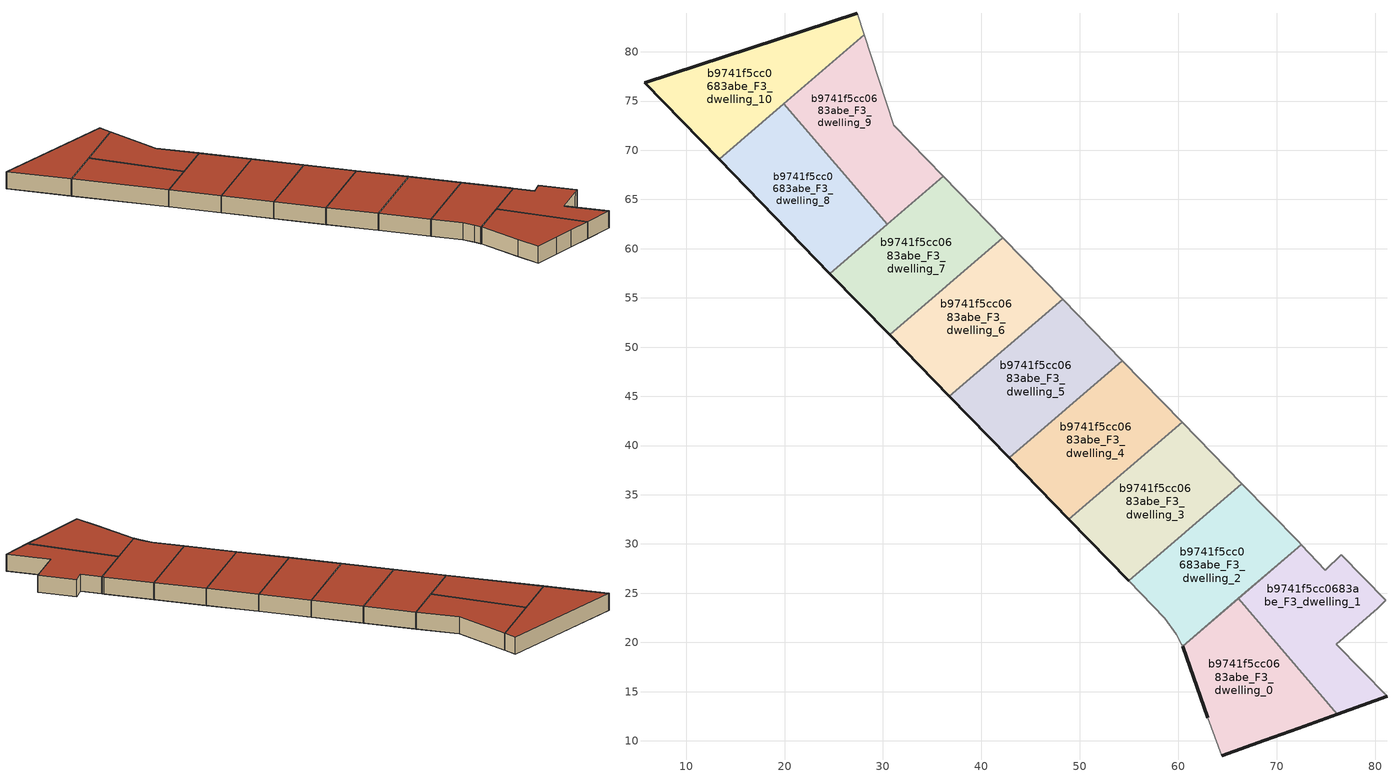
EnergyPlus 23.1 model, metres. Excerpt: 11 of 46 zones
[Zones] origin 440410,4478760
b9741f5cc0683abe_F3_dwelling_0
 floor to b9741f5cc0683abe_F2_dwelling_0 (EU_floor_Construction): 76.18,12.71 66.1,24.46 60.44,19.6 63,12.35 64.43,8.47 68.77,10.06 72.22,11.29 z9
 wall outside (EU_wall_Construction): 63,12.35 60.44,19.6 / 76.18,12.71 72.22,11.29 68.77,10.06 64.43,8.47 z9:12
 wall adiabatic (EU_wall_Construction): 64.43,8.47 63,12.35 / 60.44,19.6 66.1,24.46 z9:12
 wall to b9741f5cc0683abe_F3_dwelling_1 (EU_wall_Construction): 66.1,24.46 76.18,12.71 z9:12
 roof outside (EU_roof_Construction): 66.1,24.46 76.18,12.71 72.22,11.29 68.77,10.06 64.43,8.47 63,12.35 60.44,19.6 z12
b9741f5cc0683abe_F3_dwelling_1
 floor to b9741f5cc0683abe_F2_dwelling_1 (EU_floor_Construction): 81.21,14.53 76.05,19.84 80.25,23.46 80.77,23.97 81.09,24.26 76.55,28.93 74.96,27.35 72.49,29.94 66.1,24.46 76.18,12.71 z9
 wall outside (EU_wall_Construction): 81.21,14.53 76.18,12.71 z9:12
 wall adiabatic (EU_wall_Construction): 66.1,24.46 72.49,29.94 74.96,27.35 76.55,28.93 81.09,24.26 80.77,23.97 80.25,23.46 76.05,19.84 81.21,14.53 z9:12
 roof outside (EU_roof_Construction): 76.55,28.93 81.09,24.26 80.77,23.97 80.25,23.46 76.05,19.84 81.21,14.53 76.18,12.71 66.1,24.46 72.49,29.94 74.96,27.35 z12
b9741f5cc0683abe_F3_dwelling_10
 floor to b9741f5cc0683abe_F2_dwelling_10 (EU_floor_Construction): 28.11,81.73 27.4,83.93 5.78,76.86 13.35,69.07 z9
 wall outside (EU_wall_Construction): 13.35,69.07 5.78,76.86 27.4,83.93 z9:12
 wall adiabatic (EU_wall_Construction): 27.4,83.93 28.11,81.73 z9:12
 wall to b9741f5cc0683abe_F3_dwelling_9 (EU_wall_Construction): 28.11,81.73 19.93,74.71 z9:12
 wall to b9741f5cc0683abe_F3_dwelling_8 (EU_wall_Construction): 19.93,74.71 13.35,69.07 z9:12
 roof outside (EU_roof_Construction): 27.4,83.93 28.11,81.73 13.35,69.07 5.78,76.86 z12
b9741f5cc0683abe_F3_dwelling_2
 floor to b9741f5cc0683abe_F2_dwelling_2 (EU_floor_Construction): 72.49,29.94 72.22,30.23 66.47,36.14 54.96,26.26 58.65,22.46 59.8,20.82 60.37,19.79 60.44,19.6 z9
 wall adiabatic (EU_wall_Construction): 66.47,36.14 72.22,30.23 72.49,29.94 60.44,19.6 60.37,19.79 59.8,20.82 58.65,22.46 54.96,26.26 z9:12
 wall to b9741f5cc0683abe_F3_dwelling_3 (EU_wall_Construction): 54.96,26.26 66.47,36.14 z9:12
 roof outside (EU_roof_Construction): 72.22,30.23 72.49,29.94 60.44,19.6 60.37,19.79 59.8,20.82 58.65,22.46 54.96,26.26 66.47,36.14 z12
b9741f5cc0683abe_F3_dwelling_3
 floor to b9741f5cc0683abe_F2_dwelling_3 (EU_floor_Construction): 66.47,36.14 60.4,42.38 48.89,32.51 54.96,26.26 z9
 wall outside (EU_wall_Construction): 54.96,26.26 48.89,32.51 z9:12
 wall to b9741f5cc0683abe_F3_dwelling_4 (EU_wall_Construction): 48.89,32.51 60.4,42.38 z9:12
 wall adiabatic (EU_wall_Construction): 60.4,42.38 66.47,36.14 z9:12
 roof outside (EU_roof_Construction): 60.4,42.38 66.47,36.14 54.96,26.26 48.89,32.51 z12
b9741f5cc0683abe_F3_dwelling_4
 floor to b9741f5cc0683abe_F2_dwelling_4 (EU_floor_Construction): 60.4,42.38 54.33,48.62 42.82,38.75 48.89,32.51 z9
 wall outside (EU_wall_Construction): 48.89,32.51 42.82,38.75 z9:12
 wall to b9741f5cc0683abe_F3_dwelling_5 (EU_wall_Construction): 42.82,38.75 54.33,48.62 z9:12
 wall adiabatic (EU_wall_Construction): 54.33,48.62 60.4,42.38 z9:12
 roof outside (EU_roof_Construction): 54.33,48.62 60.4,42.38 48.89,32.51 42.82,38.75 z12
b9741f5cc0683abe_F3_dwelling_5
 floor to b9741f5cc0683abe_F2_dwelling_5 (EU_floor_Construction): 54.33,48.62 48.26,54.87 36.75,44.99 42.82,38.75 z9
 wall outside (EU_wall_Construction): 42.82,38.75 36.75,44.99 z9:12
 wall to b9741f5cc0683abe_F3_dwelling_6 (EU_wall_Construction): 36.75,44.99 48.26,54.87 z9:12
 wall adiabatic (EU_wall_Construction): 48.26,54.87 54.33,48.62 z9:12
 roof outside (EU_roof_Construction): 48.26,54.87 54.33,48.62 42.82,38.75 36.75,44.99 z12
b9741f5cc0683abe_F3_dwelling_6
 floor to b9741f5cc0683abe_F2_dwelling_6 (EU_floor_Construction): 48.26,54.87 42.19,61.11 30.68,51.24 36.75,44.99 z9
 wall outside (EU_wall_Construction): 36.75,44.99 30.68,51.24 z9:12
 wall to b9741f5cc0683abe_F3_dwelling_7 (EU_wall_Construction): 30.68,51.24 42.19,61.11 z9:12
 wall adiabatic (EU_wall_Construction): 42.19,61.11 48.26,54.87 z9:12
 roof outside (EU_roof_Construction): 42.19,61.11 48.26,54.87 36.75,44.99 30.68,51.24 z12
b9741f5cc0683abe_F3_dwelling_7
 floor to b9741f5cc0683abe_F2_dwelling_7 (EU_floor_Construction): 42.19,61.11 36.12,67.35 24.61,57.48 30.68,51.24 z9
 wall outside (EU_wall_Construction): 30.68,51.24 24.61,57.48 z9:12
 wall adiabatic (EU_wall_Construction): 36.12,67.35 42.19,61.11 z9:12
 wall to b9741f5cc0683abe_F3_dwelling_8 (EU_wall_Construction): 24.61,57.48 30.43,62.47 z9:12
 wall to b9741f5cc0683abe_F3_dwelling_9 (EU_wall_Construction): 30.43,62.47 36.12,67.35 z9:12
 roof outside (EU_roof_Construction): 36.12,67.35 42.19,61.11 30.68,51.24 24.61,57.48 z12
b9741f5cc0683abe_F3_dwelling_8
 floor to b9741f5cc0683abe_F2_dwelling_8 (EU_floor_Construction): 30.43,62.47 19.93,74.71 13.35,69.07 24.61,57.48 z9
 wall outside (EU_wall_Construction): 24.61,57.48 13.35,69.07 z9:12
 wall to b9741f5cc0683abe_F3_dwelling_9 (EU_wall_Construction): 19.93,74.71 30.43,62.47 z9:12
 roof outside (EU_roof_Construction): 19.93,74.71 30.43,62.47 24.61,57.48 13.35,69.07 z12
b9741f5cc0683abe_F3_dwelling_9
 floor to b9741f5cc0683abe_F2_dwelling_9 (EU_floor_Construction): 36.12,67.35 31.08,72.54 28.11,81.73 19.93,74.71 30.43,62.47 z9
 wall adiabatic (EU_wall_Construction): 28.11,81.73 31.08,72.54 36.12,67.35 z9:12
 roof outside (EU_roof_Construction): 28.11,81.73 31.08,72.54 36.12,67.35 30.43,62.47 19.93,74.71 z12
[Building]
EU S2 Campaign: North Axis=0; Terrain=City; Solar Distribution=FullExterior
[Site:Location]
Madrid: Latitude=40.5; Longitude=-3.5; Time Zone=1; Elevation=609
[SizingPeriod:WeatherFileDays]
AnnualSizingPeriod: Begin Month=1; Begin Day of Month=1; End Month=12; End Day of Month=31; Day of Week for Start Day=Monday; Use Weather File Daylight Saving Period=No; Use Weather File Rain and Snow Indicators=No
[MATERIAL]
EU_InternalMass_Material: Roughness=MediumRough; Thickness=0.1; Conductivity=1; Density=1800; Specific Heat=900; Thermal Absorptance=0.9; Solar Absorptance=0.7; Visible Absorptance=0.7
[MATERIAL:NOMASS] Roughness=MediumRough; Thermal Absorptance=0.9; Solar Absorptance=0.7; Visible Absorptance=0.7
Name | Thermal Resistance
EU_wall_NoMass | 1.60022
EU_roof_NoMass | 1.57597
EU_floor_NoMass | 0.470652
[CONSTRUCTION]
EU_wall_Construction: EU_wall_NoMass
EU_roof_Construction: EU_roof_NoMass
EU_floor_Construction: EU_floor_NoMass
EU_InternalMass_Construction: EU_InternalMass_Material
[ZONE] Type=1; Multiplier=1; Ceiling Height=autocalculate; Floor Area=autocalculate; Part of Total Floor Area=Yes
Name | Volume
b9741f5cc0683abe_F3_dwelling_0 | 395.371
b9741f5cc0683abe_F3_dwelling_1 | 395.391
b9741f5cc0683abe_F3_dwelling_10 | 395.4
b9741f5cc0683abe_F3_dwelling_2 | 395.355
b9741f5cc0683abe_F3_dwelling_3 | 395.395
b9741f5cc0683abe_F3_dwelling_4 | 395.363
b9741f5cc0683abe_F3_dwelling_5 | 395.39
b9741f5cc0683abe_F3_dwelling_6 | 395.354
b9741f5cc0683abe_F3_dwelling_7 | 395.373
b9741f5cc0683abe_F3_dwelling_8 | 395.367
b9741f5cc0683abe_F3_dwelling_9 | 395.406
[INTERNALMASS] Construction=EU_InternalMass_Construction
Name | Zone or ZoneList | Surface Area
b9741f5cc0683abe_F3_dwelling_0_EU_InternalMass | b9741f5cc0683abe_F3_dwelling_0 | 131.79
b9741f5cc0683abe_F3_dwelling_1_EU_InternalMass | b9741f5cc0683abe_F3_dwelling_1 | 131.799
b9741f5cc0683abe_F3_dwelling_2_EU_InternalMass | b9741f5cc0683abe_F3_dwelling_2 | 131.785
b9741f5cc0683abe_F3_dwelling_3_EU_InternalMass | b9741f5cc0683abe_F3_dwelling_3 | 131.798
b9741f5cc0683abe_F3_dwelling_4_EU_InternalMass | b9741f5cc0683abe_F3_dwelling_4 | 131.788
b9741f5cc0683abe_F3_dwelling_5_EU_InternalMass | b9741f5cc0683abe_F3_dwelling_5 | 131.797
b9741f5cc0683abe_F3_dwelling_6_EU_InternalMass | b9741f5cc0683abe_F3_dwelling_6 | 131.785
b9741f5cc0683abe_F3_dwelling_7_EU_InternalMass | b9741f5cc0683abe_F3_dwelling_7 | 131.791
b9741f5cc0683abe_F3_dwelling_8_EU_InternalMass | b9741f5cc0683abe_F3_dwelling_8 | 131.786
b9741f5cc0683abe_F3_dwelling_9_EU_InternalMass | b9741f5cc0683abe_F3_dwelling_9 | 131.802
b9741f5cc0683abe_F3_dwelling_10_EU_InternalMass | b9741f5cc0683abe_F3_dwelling_10 | 131.8
[OTHEREQUIPMENT] Fuel Type=Electricity; Design Level Calculation Method=Watts/Area; Power per Zone Floor Area=1; Fraction Latent=0; Fraction Radiant=0; Fraction Lost=0; Carbon Dioxide Generation Rate=0; EndUse Subcategory=EU_Step8_InternalGains
Name | Zone or ZoneList or Space or SpaceList | Schedule
EU_Step8_InternalGain_b9741f5cc0683abe_F3_dwelling_0_f000 | b9741f5cc0683abe_F3_dwelling_0 | EU_Step8_GainSchedule_b9741f5cc0683abe_F3_dwelling_0_f000
EU_Step8_InternalGain_b9741f5cc0683abe_F3_dwelling_1_f000 | b9741f5cc0683abe_F3_dwelling_1 | EU_Step8_GainSchedule_b9741f5cc0683abe_F3_dwelling_1_f000
EU_Step8_InternalGain_b9741f5cc0683abe_F3_dwelling_2_f000 | b9741f5cc0683abe_F3_dwelling_2 | EU_Step8_GainSchedule_b9741f5cc0683abe_F3_dwelling_2_f000
EU_Step8_InternalGain_b9741f5cc0683abe_F3_dwelling_3_f000 | b9741f5cc0683abe_F3_dwelling_3 | EU_Step8_GainSchedule_b9741f5cc0683abe_F3_dwelling_3_f000
EU_Step8_InternalGain_b9741f5cc0683abe_F3_dwelling_4_f000 | b9741f5cc0683abe_F3_dwelling_4 | EU_Step8_GainSchedule_b9741f5cc0683abe_F3_dwelling_4_f000
EU_Step8_InternalGain_b9741f5cc0683abe_F3_dwelling_5_f000 | b9741f5cc0683abe_F3_dwelling_5 | EU_Step8_GainSchedule_b9741f5cc0683abe_F3_dwelling_5_f000
EU_Step8_InternalGain_b9741f5cc0683abe_F3_dwelling_6_f000 | b9741f5cc0683abe_F3_dwelling_6 | EU_Step8_GainSchedule_b9741f5cc0683abe_F3_dwelling_6_f000
EU_Step8_InternalGain_b9741f5cc0683abe_F3_dwelling_7_f000 | b9741f5cc0683abe_F3_dwelling_7 | EU_Step8_GainSchedule_b9741f5cc0683abe_F3_dwelling_7_f000
EU_Step8_InternalGain_b9741f5cc0683abe_F3_dwelling_8_f000 | b9741f5cc0683abe_F3_dwelling_8 | EU_Step8_GainSchedule_b9741f5cc0683abe_F3_dwelling_8_f000
EU_Step8_InternalGain_b9741f5cc0683abe_F3_dwelling_9_f000 | b9741f5cc0683abe_F3_dwelling_9 | EU_Step8_GainSchedule_b9741f5cc0683abe_F3_dwelling_9_f000
EU_Step8_InternalGain_b9741f5cc0683abe_F3_dwelling_10_f000 | b9741f5cc0683abe_F3_dwelling_10 | EU_Step8_GainSchedule_b9741f5cc0683abe_F3_dwelling_10_f000
[ZONEVENTILATION:DESIGNFLOWRATE] Schedule=EU_AlwaysOn; Design Flow Rate Calculation Method=AirChanges/Hour; Air Changes per Hour=0.480704; Ventilation Type=Natural; Fan Pressure Rise=0; Fan Total Efficiency=1; Constant Term Coefficient=1; Temperature Term Coefficient=0; Velocity Term Coefficient=0; Velocity Squared Term Coefficient=0; Minimum Indoor Temperature=-100; Maximum Indoor Temperature=100; Delta Temperature=-100; Minimum Outdoor Temperature=-100; Maximum Outdoor Temperature=100; Maximum Wind Speed=40
Name | Zone or ZoneList or Space or SpaceList
EU_ConstantAir_b9741f5cc0683abe_F3_dwelling_0 | b9741f5cc0683abe_F3_dwelling_0
EU_ConstantAir_b9741f5cc0683abe_F3_dwelling_1 | b9741f5cc0683abe_F3_dwelling_1
EU_ConstantAir_b9741f5cc0683abe_F3_dwelling_2 | b9741f5cc0683abe_F3_dwelling_2
EU_ConstantAir_b9741f5cc0683abe_F3_dwelling_3 | b9741f5cc0683abe_F3_dwelling_3
EU_ConstantAir_b9741f5cc0683abe_F3_dwelling_4 | b9741f5cc0683abe_F3_dwelling_4
EU_ConstantAir_b9741f5cc0683abe_F3_dwelling_5 | b9741f5cc0683abe_F3_dwelling_5
EU_ConstantAir_b9741f5cc0683abe_F3_dwelling_6 | b9741f5cc0683abe_F3_dwelling_6
EU_ConstantAir_b9741f5cc0683abe_F3_dwelling_7 | b9741f5cc0683abe_F3_dwelling_7
EU_ConstantAir_b9741f5cc0683abe_F3_dwelling_8 | b9741f5cc0683abe_F3_dwelling_8
EU_ConstantAir_b9741f5cc0683abe_F3_dwelling_9 | b9741f5cc0683abe_F3_dwelling_9
EU_ConstantAir_b9741f5cc0683abe_F3_dwelling_10 | b9741f5cc0683abe_F3_dwelling_10
[HVACTEMPLATE:THERMOSTAT] Constant Heating Setpoint=20; Constant Cooling Setpoint=50
EU_HeatOnly_b9741f5cc0683abe_F0_dwelling_0; EU_HeatOnly_b9741f5cc0683abe_F0_dwelling_1; EU_HeatOnly_b9741f5cc0683abe_F0_dwelling_2; EU_HeatOnly_b9741f5cc0683abe_F0_dwelling_3; EU_HeatOnly_b9741f5cc0683abe_F0_dwelling_4; EU_HeatOnly_b9741f5cc0683abe_F0_dwelling_5; EU_HeatOnly_b9741f5cc0683abe_F0_dwelling_6; EU_HeatOnly_b9741f5cc0683abe_F0_dwelling_7; EU_HeatOnly_b9741f5cc0683abe_F0_dwelling_8; EU_HeatOnly_b9741f5cc0683abe_F0_dwelling_9; EU_HeatOnly_b9741f5cc0683abe_F0_dwelling_10; EU_HeatOnly_b9741f5cc0683abe_F0_dwelling_11; EU_HeatOnly_b9741f5cc0683abe_F1_dwelling_0; EU_HeatOnly_b9741f5cc0683abe_F1_dwelling_1; EU_HeatOnly_b9741f5cc0683abe_F1_dwelling_2; EU_HeatOnly_b9741f5cc0683abe_F1_dwelling_3; EU_HeatOnly_b9741f5cc0683abe_F1_dwelling_4; EU_HeatOnly_b9741f5cc0683abe_F1_dwelling_5; EU_HeatOnly_b9741f5cc0683abe_F1_dwelling_6; EU_HeatOnly_b9741f5cc0683abe_F1_dwelling_7; EU_HeatOnly_b9741f5cc0683abe_F1_dwelling_8; EU_HeatOnly_b9741f5cc0683abe_F1_dwelling_9; EU_HeatOnly_b9741f5cc0683abe_F1_dwelling_10; EU_HeatOnly_b9741f5cc0683abe_F1_dwelling_11; EU_HeatOnly_b9741f5cc0683abe_F2_dwelling_0; EU_HeatOnly_b9741f5cc0683abe_F2_dwelling_1; EU_HeatOnly_b9741f5cc0683abe_F2_dwelling_2; EU_HeatOnly_b9741f5cc0683abe_F2_dwelling_3; EU_HeatOnly_b9741f5cc0683abe_F2_dwelling_4; EU_HeatOnly_b9741f5cc0683abe_F2_dwelling_5; EU_HeatOnly_b9741f5cc0683abe_F2_dwelling_6; EU_HeatOnly_b9741f5cc0683abe_F2_dwelling_7; EU_HeatOnly_b9741f5cc0683abe_F2_dwelling_8; EU_HeatOnly_b9741f5cc0683abe_F2_dwelling_9; EU_HeatOnly_b9741f5cc0683abe_F2_dwelling_10; EU_HeatOnly_b9741f5cc0683abe_F3_dwelling_0; EU_HeatOnly_b9741f5cc0683abe_F3_dwelling_1; EU_HeatOnly_b9741f5cc0683abe_F3_dwelling_2; EU_HeatOnly_b9741f5cc0683abe_F3_dwelling_3; EU_HeatOnly_b9741f5cc0683abe_F3_dwelling_4; EU_HeatOnly_b9741f5cc0683abe_F3_dwelling_5; EU_HeatOnly_b9741f5cc0683abe_F3_dwelling_6; EU_HeatOnly_b9741f5cc0683abe_F3_dwelling_7; EU_HeatOnly_b9741f5cc0683abe_F3_dwelling_8; EU_HeatOnly_b9741f5cc0683abe_F3_dwelling_9; EU_HeatOnly_b9741f5cc0683abe_F3_dwelling_10
[HVACTEMPLATE:ZONE:IDEALLOADSAIRSYSTEM] System Availability Schedule=EU_AlwaysOn; Maximum Heating Supply Air Temperature=50; Minimum Cooling Supply Air Temperature=13; Maximum Heating Supply Air Humidity Ratio=0.0156; Minimum Cooling Supply Air Humidity Ratio=0.0077; Heating Limit=NoLimit; Cooling Limit=NoLimit; Heating Availability Schedule=EU_AlwaysOn; Cooling Availability Schedule=EU_CoolingOff; Dehumidification Control Type=ConstantSensibleHeatRatio; Cooling Sensible Heat Ratio=0.7; Dehumidification Setpoint=60; Humidification Control Type=None; Humidification Setpoint=30; Outdoor Air Method=None; Outdoor Air Flow Rate per Person=0.00944; Outdoor Air Flow Rate per Zone Floor Area=0; Outdoor Air Flow Rate per Zone=0; Demand Controlled Ventilation Type=None; Outdoor Air Economizer Type=NoEconomizer; Heat Recovery Type=None; Sensible Heat Recovery Effectiveness=0.7; Latent Heat Recovery Effectiveness=0.65
Name | Template Thermostat
b9741f5cc0683abe_F3_dwelling_0 | EU_HeatOnly_b9741f5cc0683abe_F3_dwelling_0
b9741f5cc0683abe_F3_dwelling_1 | EU_HeatOnly_b9741f5cc0683abe_F3_dwelling_1
b9741f5cc0683abe_F3_dwelling_2 | EU_HeatOnly_b9741f5cc0683abe_F3_dwelling_2
b9741f5cc0683abe_F3_dwelling_3 | EU_HeatOnly_b9741f5cc0683abe_F3_dwelling_3
b9741f5cc0683abe_F3_dwelling_4 | EU_HeatOnly_b9741f5cc0683abe_F3_dwelling_4
b9741f5cc0683abe_F3_dwelling_5 | EU_HeatOnly_b9741f5cc0683abe_F3_dwelling_5
b9741f5cc0683abe_F3_dwelling_6 | EU_HeatOnly_b9741f5cc0683abe_F3_dwelling_6
b9741f5cc0683abe_F3_dwelling_7 | EU_HeatOnly_b9741f5cc0683abe_F3_dwelling_7
b9741f5cc0683abe_F3_dwelling_8 | EU_HeatOnly_b9741f5cc0683abe_F3_dwelling_8
b9741f5cc0683abe_F3_dwelling_9 | EU_HeatOnly_b9741f5cc0683abe_F3_dwelling_9
b9741f5cc0683abe_F3_dwelling_10 | EU_HeatOnly_b9741f5cc0683abe_F3_dwelling_10
[SIZING:ZONE] Zone Cooling Design Supply Air Temperature Input Method=SupplyAirTemperature; Zone Cooling Design Supply Air Temperature=13; Zone Heating Design Supply Air Temperature Input Method=SupplyAirTemperature; Zone Heating Design Supply Air Temperature=50; Zone Cooling Design Supply Air Humidity Ratio=0.008; Zone Heating Design Supply Air Humidity Ratio=0.008; Cooling Design Air Flow Method=DesignDay; Cooling Design Air Flow Rate=0; Cooling Minimum Air Flow per Zone Floor Area=0.000762; Cooling Minimum Air Flow=0; Cooling Minimum Air Flow Fraction=0.2; Heating Design Air Flow Method=DesignDay; Heating Design Air Flow Rate=0; Heating Maximum Air Flow per Zone Floor Area=0.002032; Heating Maximum Air Flow=0.141576; Heating Maximum Air Flow Fraction=0.3; Account for Dedicated Outdoor Air System=No; Dedicated Outdoor Air System Control Strategy=NeutralSupplyAir; Dedicated Outdoor Air Low Setpoint Temperature for Design=autosize; Dedicated Outdoor Air High Setpoint Temperature for Design=autosize; Zone Load Sizing Method=Sensible Load Only No Latent Load; Zone Latent Cooling Design Supply Air Humidity Ratio Input Method=HumidityRatioDifference; Zone Cooling Design Supply Air Humidity Ratio Difference=0.005; Zone Latent Heating Design Supply Air Humidity Ratio Input Method=HumidityRatioDifference; Zone Humidification Design Supply Air Humidity Ratio Difference=0.005
b9741f5cc0683abe_F3_dwelling_0; b9741f5cc0683abe_F3_dwelling_1; b9741f5cc0683abe_F3_dwelling_2; b9741f5cc0683abe_F3_dwelling_3; b9741f5cc0683abe_F3_dwelling_4; b9741f5cc0683abe_F3_dwelling_5; b9741f5cc0683abe_F3_dwelling_6; b9741f5cc0683abe_F3_dwelling_7; b9741f5cc0683abe_F3_dwelling_8; b9741f5cc0683abe_F3_dwelling_9; b9741f5cc0683abe_F3_dwelling_10
[SCHEDULE:CONSTANT]
Name | Hourly Value
EU_AlwaysOn | 1
EU_CoolingOff | 0
[SCHEDULE:FILE] Column Number=1; Rows to Skip at Top=0; Number of Hours of Data=8760; Column Separator=Comma; Interpolate to Timestep=No; Minutes per Item=60; Adjust Schedule for Daylight Savings=Yes
Name | File
EU_Step8_GainSchedule_b9741f5cc0683abe_F3_dwelling_0_f000 | ../../schedules/b9741f5cc0683abe/b9741f5cc0683abe_F3_dwelling_0_f000_gain.csv
EU_Step8_GainSchedule_b9741f5cc0683abe_F3_dwelling_1_f000 | ../../schedules/b9741f5cc0683abe/b9741f5cc0683abe_F3_dwelling_1_f000_gain.csv
EU_Step8_GainSchedule_b9741f5cc0683abe_F3_dwelling_2_f000 | ../../schedules/b9741f5cc0683abe/b9741f5cc0683abe_F3_dwelling_2_f000_gain.csv
EU_Step8_GainSchedule_b9741f5cc0683abe_F3_dwelling_3_f000 | ../../schedules/b9741f5cc0683abe/b9741f5cc0683abe_F3_dwelling_3_f000_gain.csv
EU_Step8_GainSchedule_b9741f5cc0683abe_F3_dwelling_4_f000 | ../../schedules/b9741f5cc0683abe/b9741f5cc0683abe_F3_dwelling_4_f000_gain.csv
EU_Step8_GainSchedule_b9741f5cc0683abe_F3_dwelling_5_f000 | ../../schedules/b9741f5cc0683abe/b9741f5cc0683abe_F3_dwelling_5_f000_gain.csv
EU_Step8_GainSchedule_b9741f5cc0683abe_F3_dwelling_6_f000 | ../../schedules/b9741f5cc0683abe/b9741f5cc0683abe_F3_dwelling_6_f000_gain.csv
EU_Step8_GainSchedule_b9741f5cc0683abe_F3_dwelling_7_f000 | ../../schedules/b9741f5cc0683abe/b9741f5cc0683abe_F3_dwelling_7_f000_gain.csv
EU_Step8_GainSchedule_b9741f5cc0683abe_F3_dwelling_8_f000 | ../../schedules/b9741f5cc0683abe/b9741f5cc0683abe_F3_dwelling_8_f000_gain.csv
EU_Step8_GainSchedule_b9741f5cc0683abe_F3_dwelling_9_f000 | ../../schedules/b9741f5cc0683abe/b9741f5cc0683abe_F3_dwelling_9_f000_gain.csv
EU_Step8_GainSchedule_b9741f5cc0683abe_F3_dwelling_10_f000 | ../../schedules/b9741f5cc0683abe/b9741f5cc0683abe_F3_dwelling_10_f000_gain.csv
